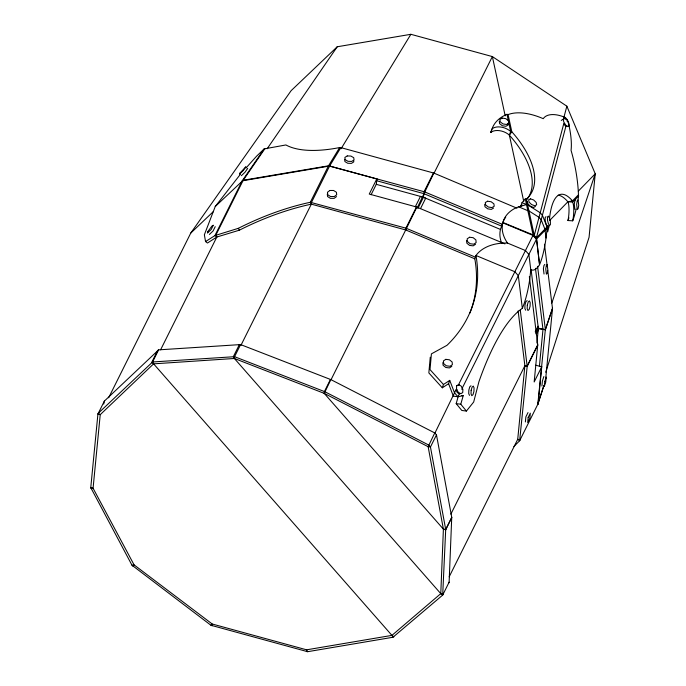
<?xml version="1.0" encoding="UTF-8"?>
<svg xmlns="http://www.w3.org/2000/svg" width="686" height="686" viewBox="0 0 686 686"><rect width="100%" height="100%" fill="white"/><g stroke="black" fill="none" stroke-linecap="round" stroke-linejoin="round"><path stroke-width="1.03" d="M436.485 434.89L430.448 446.998L428.141 446.689L324.238 393.37L234.38 358.478L153.604 363.846L100.225 414.67L93.073 488.252L134.079 564.878L212.24 624.02L306.616 649.822L391.929 635.382L440.781 593.639L443.396 529.138L428.141 446.689L434.752 432.926L330.849 379.598L240.597 344.578L158.638 349.86L104.349 401.113L97.918 414.035L90.766 487.617L131.986 565.23L210.936 625.263L307.62 651.7L392.932 637.26L442.693 595.088L449.124 582.165L451.74 517.338L436.485 434.89L434.752 432.926M239.414 344.501L233.377 356.609L234.38 358.478L440.781 593.639L442.693 595.088L445.703 529.446L430.448 446.998L428.716 445.034L324.812 391.706L234.561 356.686L152.601 361.968L98.312 413.221L97.918 414.035L100.225 414.67L98.312 413.221M430.268 357.192L428.844 372.91L442.307 387.804L448.593 383.697L449.742 380.378L454.501 392.804L457.956 396.74L463.204 395.711L460.786 404.226L466.403 411.06L473.683 402.022L478.931 381.708A197.259 58.936 -82.4 0 1 522.338 308.331A45.568 13.617 -82.4 0 0 530.741 269.538L528.889 254.48L525.433 250.544L507.494 243.058A45.568 31.522 19.1 0 0 475.964 255.484L474.815 258.811A197.259 136.437 19.1 0 1 469.91 313.073M103.74 404.063L104.349 401.113M234.38 358.478L234.561 356.686L240.597 344.578M212.06 625.821L212.24 624.02L210.936 625.263M240.897 345.418L311.333 204.154L311.504 202.353L329.614 166.029L340.831 147.619L433.844 173.078L516.97 208.192M451.748 517.664L445.711 529.772L443.396 529.138L324.238 393.37L324.409 391.569L330.446 379.461M306.445 651.623L306.616 649.822L307.62 651.7M371.092 194.738L376.28 184.328L376.88 178.789L376.631 180.735L423.819 193.632L501.629 226.123L502.932 222.496A51.476 31.513 19.8 0 1 516.747 207.489L526.505 204.548L522.029 202.679L520.725 206.297L522.029 204.788M331.227 379.349L405.709 229.956L405.889 228.155L416.445 206.966L504.965 243.899M417.808 208.587L423.468 197.234L424.068 191.694L433.441 172.949M518.127 310.878L524.876 365.724L517.724 439.314L449.201 576.755M513.925 446.526A162.865 28.52 -52.9 0 1 519.636 440.755L527.182 366.358L520.297 310.132M536.924 343.017L538.364 328.14L538.056 326.167L535.226 331.844M529.343 276.578L537.738 344.844L534.171 381.965L541.786 366.667L539.41 366.195L542.986 329.409L535.466 268.303M545.696 378.681L552.504 308.597L547.754 270.464M552.504 308.597L545.353 329.88L538.364 328.14L538.141 330.498L536.255 334.279M215.224 226.672L213.089 230.95L209.393 234.466M563.738 117.966L566.859 106.184L492.359 56.578L410.88 34.3L337.229 46.768L291.147 90.646L190.751 233.094L108.645 397.769M530.741 269.538A40.757 12.177 -82.4 0 0 539.556 264.702L536.418 237.828L534.257 235.358L563.695 123.96L564.638 123.386M565.007 118.978L565.393 117.546A28.272 14.74 35.8 0 0 543.243 118.678A54.966 28.666 35.8 0 0 508.086 114.588L506.963 114.33A53.842 32.962 19.8 0 0 492.042 128.942L490.739 132.561A12.177 7.452 19.8 0 1 509.381 135.142L511.807 131.763L508.086 114.588M539.556 264.702L536.418 237.828L565.864 126.421L566.799 125.847M567.176 121.448L567.554 120.016L565.393 117.546M466.403 411.06L461.798 410.451L456.181 403.617L458.334 396.045M545.713 372.241L589.06 237.313L595.234 173.79L566.859 106.184M543.904 385.729L537.747 404.431L543.827 385.558M551.827 303.075L595.234 173.79L578.289 191.145M552.496 308.271L545.353 329.554L537.815 404.277M324.238 393.37L330.849 379.598M240.426 174.253L215.25 206.503L204.359 234.792L205.551 241.575L207.464 243.024L216.827 237.022L239.337 230.196A162.865 79.439 -28.1 0 1 311.333 204.154L405.709 229.956L416.848 207.112M417.482 207.361L433.844 173.078M442.307 387.804L443.456 384.486L449.742 380.378M501.569 242.93A40.757 28.195 19.1 0 1 500.471 229.441L502.932 222.496L534.257 235.358L526.411 199.154A85.21 44.436 35.8 0 0 511.807 131.763L510.684 131.515A12.177 7.452 19.8 0 0 492.042 128.942M523.761 201.487L509.381 135.142L510.684 131.515L506.963 114.33M462.175 388.276L536.563 239.02L549.169 226.114L547.668 231.894L547.205 228.129L545.704 240.477A51.476 11.405 -86.5 0 1 539.685 264.376M247.706 168.362L245.048 172.186L241.378 175.685M448.73 582.98L449.124 582.165M157.729 350.289L151.692 362.397L153.604 363.846L391.929 635.382L393.841 636.831M340.831 147.619L339.656 147.55A104.203 42.918 -24.5 0 1 285.899 144.952L264.136 148.913L242.218 180.83L214.915 235.581L205.551 241.575M158.638 349.86L152.601 361.968L153.604 363.846M160.593 349.826L216.827 237.022L215.824 235.152L243.127 180.401L265.036 148.485M415.262 206.812L420.449 196.41L423.468 197.234L425.697 198.22L420.509 208.63M456.825 389.502L455.941 389.914L434.65 433.646M526.411 199.154L525.287 198.897L533.133 235.109L458.248 385.3L459.123 384.88M460.28 393.438L459.397 393.85L457.956 396.74L453.352 396.131L448.593 383.697M536.006 332.873L538.364 328.14M536.023 333.525L538.381 328.791L531.127 269.847M450.865 514.157L524.876 365.724L527.174 366.032L537.738 344.844M451.74 517.338L445.703 529.446L443.396 529.138M537.747 345.169L527.182 366.358L524.876 365.724M434.041 173.189L492.359 56.578L505.205 115.874M543.861 376.563L542.412 380.979L541.914 386.038M339.656 147.55L328.44 165.952L310.329 202.276A162.865 79.439 -28.1 0 0 238.334 228.327L214.915 235.581L216.827 237.022M341.105 148.699L410.88 34.3M267.163 148.742L337.229 46.768M575.708 199.858L574.859 200.929L574.276 204.188L574.928 209.479M544.813 264.419L543.964 265.491L543.381 268.749L544.032 274.04M522.029 202.679L525.287 198.897M528.014 412.552L525.879 416.831L525.382 421.924M246.025 167.984L256.538 156.237L264.136 148.913M545.979 216.665L545.164 217.582L545.207 220.678L546.099 224.142L547.308 225.943M549.563 220.566L567.888 201.795L572.476 200.895L578.461 194.764A54.966 15.135 78.9 0 0 571.061 150.38A28.272 7.786 78.9 0 0 567.554 120.016M536.418 237.828L548.371 225.591M578.461 194.764L578.607 195.964L572.63 202.087A12.177 2.693 -86.5 0 1 572.69 220.823L567.948 220.532A12.177 2.693 -86.5 0 0 567.888 201.795A85.21 23.461 78.9 0 0 558.164 195.176M215.25 206.503L243.213 180.255L328.517 165.806L424.471 191.823L502.281 224.313A51.476 31.513 19.8 0 1 505.719 217.196M190.751 233.094L213.389 211.545M132.767 566.122L134.079 564.878L131.986 565.23M527.131 300.597L525.922 301.643L524.996 304.884L524.876 308.426L525.648 310.201M470.973 385.772L469.773 386.81L468.847 390.051L468.727 393.601L469.498 395.376M336.534 196.573L334.116 198.348L330.412 198.34L327.582 196.565L327.299 194.052M475.561 244.25L473.177 245.845L469.567 245.408L466.84 243.196L466.591 240.512M451.808 366.341L449.424 367.928L445.814 367.49L443.087 365.278L442.839 362.594M561.225 120.427L564.672 118.344L566.945 119.973L568.831 123.077L569.217 125.838L567.888 126.636L565.616 124.998L563.729 121.894L563.343 119.141M493.568 208.072L491.296 209.393L487.737 208.853L484.985 206.76L484.65 204.342M535.449 206.52L533.571 207.412L530.441 206.306L527.903 203.836L527.44 201.452M242.218 180.83L329.614 166.029L376.803 178.935L369.257 194.069L416.445 206.966M461.704 389.236L462.578 388.816M90.989 488.603L93.073 488.252L90.766 487.617M507.494 243.058A40.757 28.195 19.1 0 1 502.778 222.796L532.979 235.409L534.257 235.358M567.888 201.795L572.63 202.087L572.476 200.895A85.21 23.461 78.9 0 0 549.4 219.7M538.381 328.791L545.353 329.554L537.575 266.34M461.361 395.47L463.204 395.711M456.181 403.617L460.786 404.226M376.28 184.328L423.468 197.234M535.715 365.184L541.717 366.83L538.141 403.617L519.636 440.755L517.724 439.314L520.031 439.94M440.781 593.639L443.087 594.273M422.67 196.959L500.471 229.441M475.389 257.147L405.889 228.155L310.329 202.276L311.333 204.154M405.709 229.956L474.815 258.811M518.599 206.795L527.843 210.696M459.397 393.85L457.313 392.598L455.941 389.914M527.628 204.797L540.225 212.771L542.394 215.233L547.059 226.929M528.966 210.954L539.024 217.316L541.185 219.777L544.916 229.124M565.864 126.421L563.695 123.96M443.456 384.486L430.002 369.583L431.417 353.865L446.989 345.315A197.259 136.437 19.1 0 0 475.964 255.484L514.869 271.733L518.324 275.669L522.338 308.331M533.133 235.109L536.563 239.02M532.979 235.409L536.435 239.345M238.334 228.327L239.337 230.196M391.929 635.382L392.932 637.26M353.59 160.395L353.796 161.887L351.421 163.379L347.751 163.259L344.929 161.596L344.612 159.375M507.957 123.351L508.18 124.963L505.908 126.284L502.349 125.744L499.605 123.651L499.262 121.233M545.061 230.325L546.03 238.051M544.452 244.207L547.222 266.262M509.381 135.142A85.21 44.436 35.8 0 1 529.086 196.153M528.58 197.036A85.21 44.436 35.8 0 1 526.822 199.549M490.739 132.561A53.842 32.962 19.8 0 1 491.828 129.937M568.943 217.788A53.842 11.928 -86.5 0 1 567.948 220.532M578.607 195.964A53.842 11.928 -86.5 0 1 577.938 200.192M576.189 209.007A53.842 11.928 -86.5 0 1 572.69 220.823M471.145 390.36L471.033 393.91L471.805 395.685L473.006 394.647L473.932 391.406L474.052 387.856L473.28 386.081L472.079 387.118L471.145 390.36M527.294 305.184L527.182 308.734L527.954 310.509L529.155 309.472L530.089 306.23L530.201 302.68L529.429 300.905L528.229 301.943L527.294 305.184M456.687 385.721L456.499 388.868L458.188 392.186L460.769 393.73L462.716 392.598L462.904 389.451L461.206 386.132L458.634 384.589L456.687 385.721M544.778 381.45L544.29 386.51L545.739 382.093L546.228 377.034L544.778 381.45M546.33 265.636L545.756 268.895L546.408 274.186L547.257 273.122L547.831 269.864L547.179 264.564L546.33 265.636M577.226 201.075L576.652 204.334L577.295 209.624L578.152 208.561L578.727 205.303L578.075 200.003L577.226 201.075M528.186 417.465L527.688 422.559L529.824 418.271L530.321 413.186L528.186 417.465M207.789 231.611L207.481 233.026L211.177 229.51L213.312 225.222L211.905 226.097L207.789 231.611M240.117 172.906L239.551 174.09L243.221 170.591L245.888 166.775L240.117 172.906M548.277 216.219L547.462 217.136L547.505 220.232L548.397 223.687L549.606 225.488L550.429 224.571L550.378 221.475L549.486 218.019L548.277 216.219M329.897 190.476L327.479 192.251L327.762 194.764L330.583 196.539L334.288 196.548L336.706 194.773L336.423 192.269L333.602 190.485L329.897 190.476M469.55 237.253L467.166 238.848L467.415 241.532L470.142 243.744L473.752 244.182L476.135 242.595L475.887 239.903L473.16 237.69L469.55 237.253M445.797 359.344L443.413 360.93L443.662 363.623L446.389 365.827L449.999 366.264L452.383 364.678L452.134 361.985L449.407 359.773L445.797 359.344M347.245 155.936L344.869 157.428L345.178 159.658L347.999 161.313L351.678 161.433L354.053 159.941L353.736 157.711L350.915 156.056L347.245 155.936M502.195 118.103L499.923 119.424L500.257 121.842L503.001 123.934L506.56 124.475L508.832 123.146L508.498 120.736L505.753 118.644L502.195 118.103M487.583 201.212L485.302 202.533L485.637 204.951L488.389 207.043L491.948 207.584L494.22 206.254L493.886 203.845L491.133 201.753L487.583 201.212M530.535 198.871L528.657 199.763L529.12 202.147L531.659 204.617L534.78 205.731L536.658 204.831L536.195 202.447L533.657 199.978L530.535 198.871"/></g></svg>
